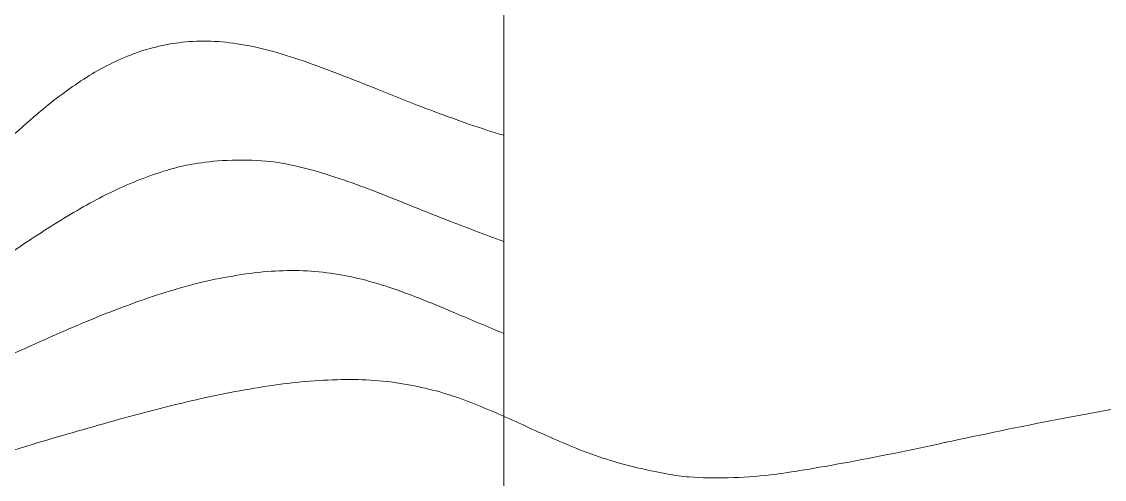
# Model space of a CAD drawing. Header units: centimetres. Extents: x 2 to 137806, y -77553 to 10.
# Drawn here: x 135277.7 to 135382.3, y -76412.6 to -76368.3 of the extents above; entities that cross this region are included whole.
import ezdxf

# ---------------------------------------------------------------- set-up
doc = ezdxf.new("R2010")
doc.units = ezdxf.units.CM
doc.header["$LTSCALE"] = 40
doc.header["$MEASUREMENT"] = 0
doc.layers.add('PDF4_Geometry', color=7, linetype='Continuous')

msp = doc.modelspace()

# ---------------------------------------------------------------- linework, layer by layer
at = {"layer": 'PDF4_Geometry', "color": 252, "lineweight": 5, "true_color": 0x888888}
for points in [[(135298.22, -76330.34, 0.000003), (135296.79, -76330.42, 0.000247), (135295.37, -76330.65, 0.02322), (135292.54, -76331.25, 0.019229), (135289.71, -76332.1, 0.015433), (135286.89, -76333.17, 0.011928), (135284.09, -76334.41, 0.00875), (135281.28, -76335.79, 0.005802), (135278.49, -76337.27, 0.002449), (135274.31, -76339.59), (135274.31, -76444.74), (135324.3, -76444.74), (135324.3, -76339.66, -0.006856), (135321.41, -76338.35, -0.003072), (135319.01, -76337.17, -0.002025), (135315.82, -76335.56, 0.004501), (135312.75, -76334.03, 0.012001), (135309.76, -76332.66, 0.020715), (135306.84, -76331.54, 0.030072), (135303.95, -76330.77)], [(135519.3, -76484.75), (135279.31, -76484.75), (135279.31, -76444.78), (135324.3, -76444.78), (135324.3, -76367.57, -0.011518), (135319.22, -76365.87, -0.007686), (135315.15, -76364.31, -0.003218), (135311.28, -76362.72, 0.002439), (135307.61, -76361.21, 0.009115), (135304.14, -76359.87, 0.017547), (135300.88, -76358.8, 0.028457), (135297.82, -76358.11, 0.035018), (135294.97, -76357.82, 0.036392), (135292.29, -76357.95, 0.035548), (135289.79, -76358.43, 0.032589), (135287.43, -76359.23, 0.028255), (135285.19, -76360.3, 0.023313), (135283.06, -76361.61, 0.018167), (135281.02, -76363.12, 0.013256), (135279.05, -76364.77, 0.009214), (135277.02, -76366.64, 0.00342), (135274.31, -76369.27), (135274.31, -76489.75), (135524.3, -76489.75)], [(135276.28, -76379.85, -0.009158), (135279.27, -76377.19, -0.012508), (135281.31, -76375.55, -0.017251), (135283.43, -76374.05, -0.022154), (135285.62, -76372.74, -0.026947), (135287.92, -76371.66, -0.031073), (135290.34, -76370.85, -0.034066), (135292.9, -76370.35, -0.035147), (135295.62, -76370.2, -0.034068), (135298.52, -76370.45, -0.027956), (135301.62, -76371.1, -0.017655), (135304.91, -76372.12, -0.009342), (135308.39, -76373.4, -0.002819), (135312.07, -76374.85, 0.002603), (135315.93, -76376.38, 0.006801), (135318.91, -76377.51, 0.000097), (135320.99, -76378.25, 0.010426), (135324.3, -76379.31), (135324.3, -76444.75), (135279.31, -76444.75), (135279.31, -76484.75), (135519.3, -76484.75)], [(135519.3, -76484.75), (135279.31, -76484.75), (135279.31, -76444.81), (135324.3, -76444.81), (135324.3, -76389.57, -0.005377), (135318.7, -76387.47, -0.001905), (135315.11, -76386.04, 0.003821), (135311.7, -76384.68, 0.01032), (135308.38, -76383.48, 0.018703), (135305.16, -76382.51, 0.027667), (135302.08, -76381.89)], [(135290.77, -76383, 0.021137), (135288.14, -76384, 0.017106), (135285.56, -76385.21, 0.013197), (135283.02, -76386.6, 0.009495), (135280.51, -76388.13, 0.006139), (135278.02, -76389.75, 0.002417), (135274.31, -76392.27), (135274.31, -76489.75), (135524.3, -76489.75)], [(135524.3, -76489.75), (135274.31, -76489.75), (135274.31, -76401.67), (135275.67, -76401.02, -0.005566), (135278.6, -76399.66, -0.003796), (135281.86, -76398.22, -0.006094), (135285.11, -76396.85, -0.008643), (135288.34, -76395.61, -0.011426), (135291.55, -76394.52, -0.014539), (135294.73, -76393.62, -0.018917), (135298.11, -76392.92, -0.022928), (135301.44, -76392.49, -0.025451), (135304.52, -76392.4, -0.028703), (135307.56, -76392.65, -0.027588), (135310.57, -76393.24, -0.020287), (135313.57, -76394.13, -0.0127), (135316.58, -76395.25, -0.005663), (135319.63, -76396.51, 0.00083), (135324.3, -76398.49), (135324.3, -76444.83), (135279.31, -76444.83), (135279.31, -76484.75), (135519.3, -76484.75)], [(135524.3, -76489.75), (135274.31, -76489.75), (135274.31, -76410.56, -0.000628), (135278.51, -76409.28, -0.005176), (135286.64, -76406.92, -0.011965), (135294.57, -76404.89, -0.020681), (135302.1, -76403.48, -0.033301), (135309.05, -76402.93, -0.049919), (135315.29, -76403.47, -0.045222), (135320.86, -76405.06, -0.017149), (135326.09, -76407.3, 0.013143), (135331.36, -76409.61, 0.037979), (135337.2, -76411.46)], [(135357.04, -76411.03, 0.007924), (135366.9, -76409.04, -0.00558), (135377.78, -76406.8, -0.011061), (135386.08, -76405.33, -0.012614), (135391.67, -76404.66, -0.016456), (135397.23, -76404.33, -0.019421), (135402.73, -76404.39)], [(135342.17, -76412.35, 0.027146), (135345.97, -76412.44, 0.020695), (135350.11, -76412.15)]]:
    msp.add_lwpolyline(points, format="xyb", dxfattribs=at)
for points in [[(135324.3, -76354.16), (135324.3, -76444.76), (135279.31, -76444.76), (135279.31, -76484.75), (135519.3, -76484.75)], [(135324.3, -76406.49), (135324.3, -76450.74)]]:
    msp.add_lwpolyline(points, dxfattribs=at)
msp.add_arc((135355.73, -76357.41), 52.82, 282.2012, 282.3643, dxfattribs=at)
for points in [[(135290.77, -76383), (135291.66, -76382.7), (135292.37, -76382.49), (135292.9, -76382.36)], [(135290.77, -76383), (135291.66, -76382.7), (135292.37, -76382.49), (135292.9, -76382.36)], [(135292.9, -76382.36), (135293.44, -76382.23), (135294.17, -76382.1), (135295.1, -76381.96)], [(135292.9, -76382.36), (135293.44, -76382.23), (135294.17, -76382.1), (135295.1, -76381.96)], [(135295.1, -76381.96), (135296.04, -76381.82), (135297.18, -76381.73), (135298.54, -76381.71)], [(135295.1, -76381.96), (135296.04, -76381.82), (135297.18, -76381.73), (135298.54, -76381.71)], [(135298.54, -76381.71), (135299.89, -76381.69), (135301.07, -76381.75), (135302.08, -76381.89)], [(135298.54, -76381.71), (135299.89, -76381.69), (135301.07, -76381.75), (135302.08, -76381.89)], [(135331.36, -76409.61), (135331.37, -76409.61), (135331.38, -76409.62), (135331.4, -76409.62)], [(135331.36, -76409.61), (135331.37, -76409.61), (135331.38, -76409.62), (135331.4, -76409.62)], [(135337.2, -76411.46), (135339.3, -76411.96), (135340.96, -76412.26), (135342.17, -76412.35)], [(135337.2, -76411.46), (135339.3, -76411.96), (135340.96, -76412.26), (135342.17, -76412.35)], [(135350.11, -76412.15), (135351.54, -76411.99), (135353.85, -76411.61), (135357.04, -76411.03)], [(135350.11, -76412.15), (135351.54, -76411.99), (135353.85, -76411.61), (135357.04, -76411.03)]]:
    msp.add_open_spline(points, degree=3, dxfattribs=at)

doc.saveas('drawing.dxf')
